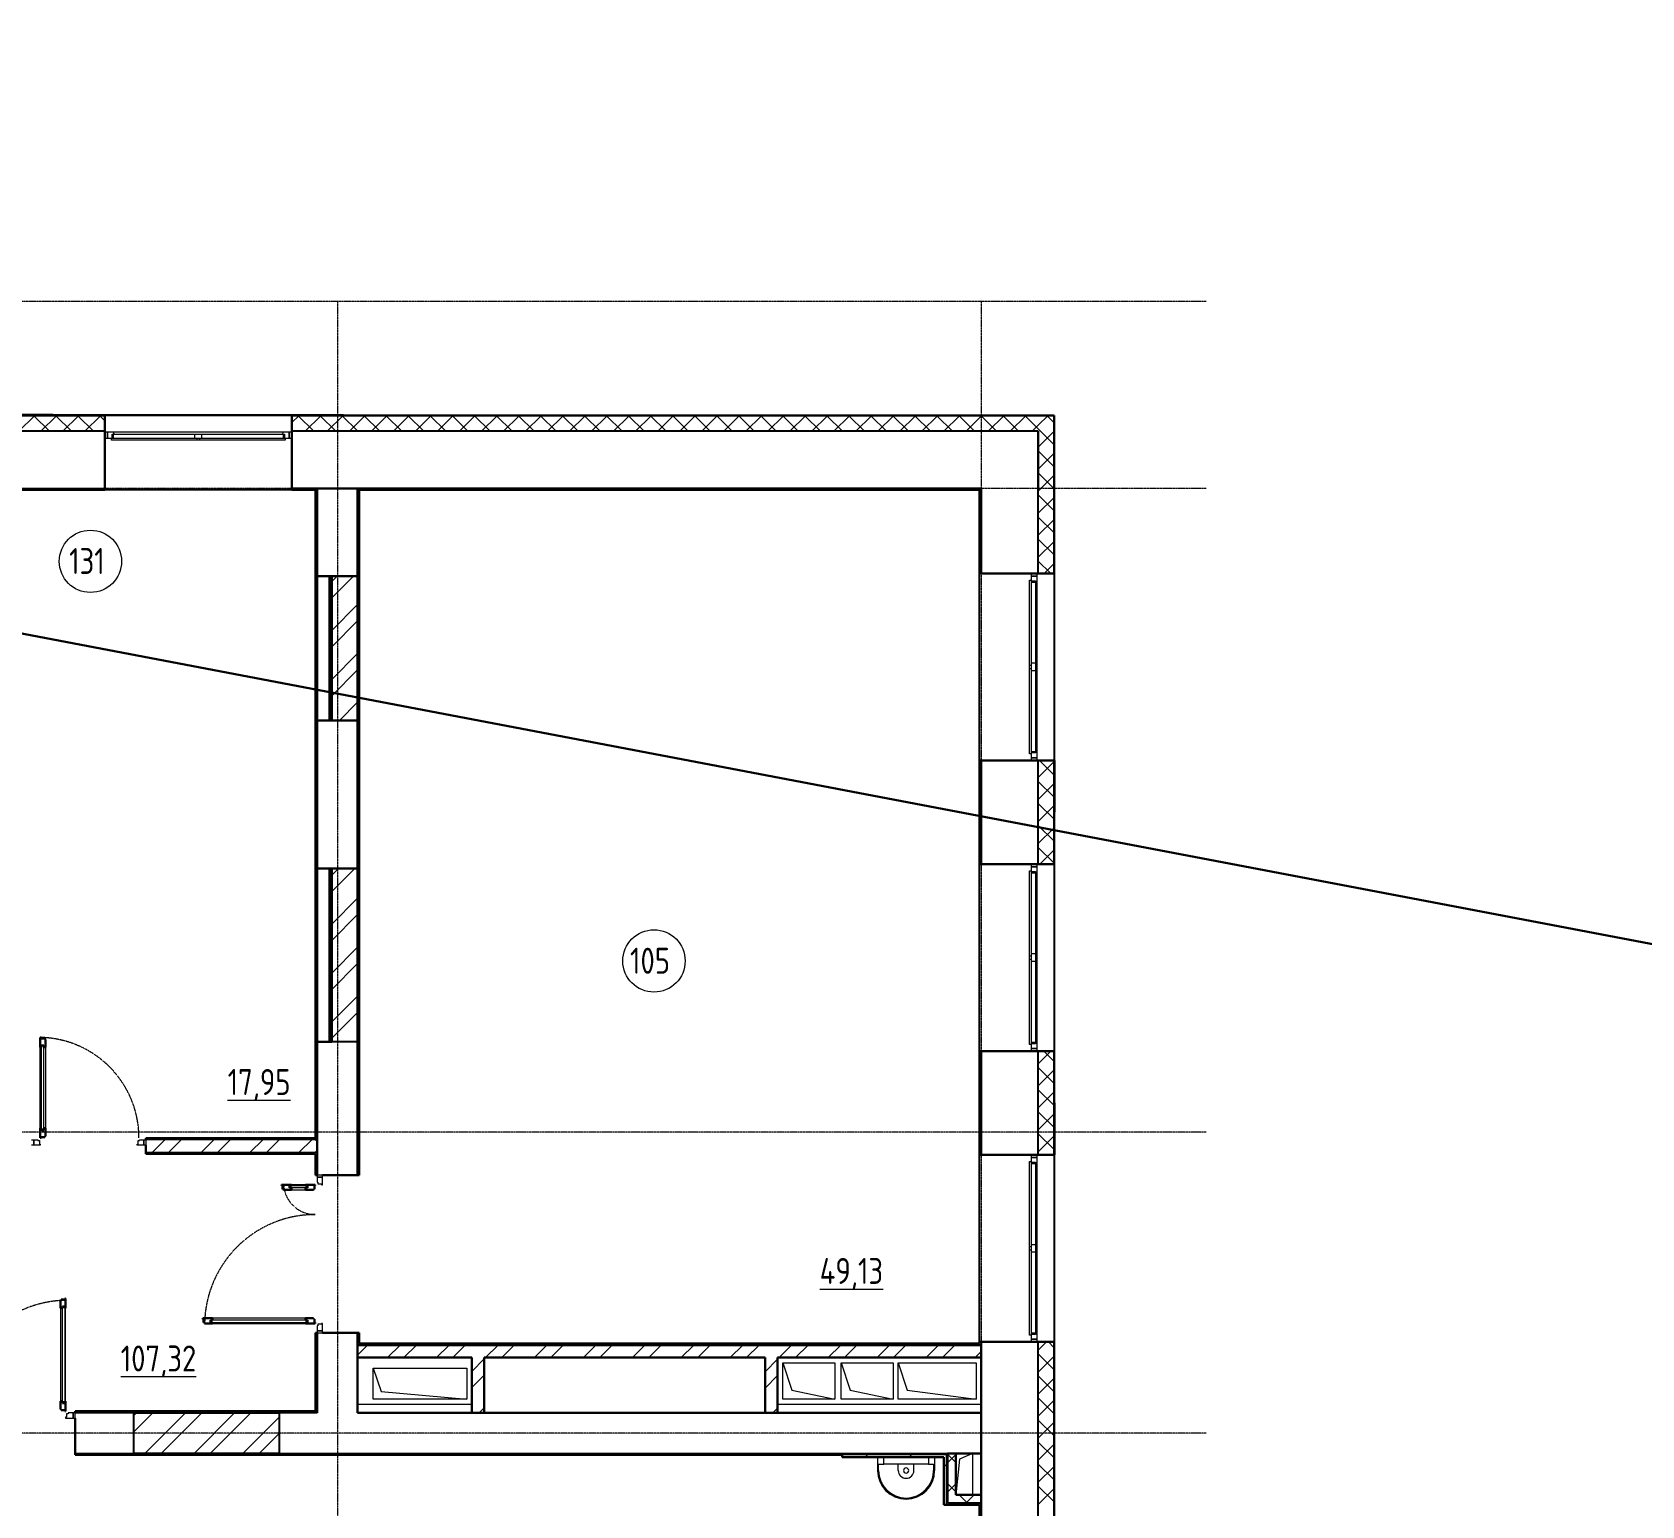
# Model space of a CAD drawing. Header units: millimetres. Extents: x -695119 to 412940, y -249585 to 622758.
# Drawn here: x 37955 to 53457, y -61970 to -47776 of the extents above; entities that cross this region are included whole.
import ezdxf

# ---------------------------------------------------------------- set-up
doc = ezdxf.new("R2010")
doc.units = ezdxf.units.MM
doc.linetypes.add('ADSK_Линия сетки', pattern=[25, 20, -2.5, 0, -2.5])
doc.linetypes.add('ADSK_Штриховая_ш2 п1_5', pattern=[4.5, 3, -1.5])
for name, color, linetype, lineweight in [('_Схема', 5, 'Continuous', 30), ('Каркас_Импост', 8, 'Continuous', 9), ('Марки помещений', 8, 'Continuous', 20), ('Монтажный зазор', 8, 'Continuous', 9), ('Окна', 252, 'Continuous', 9), ('Оси', 252, 'Continuous', 9), ('Остекление', 8, 'Continuous', 9), ('Открывание', 8, 'ADSK_Штриховая_ш2 п1_5', 9), ('Панель', 252, 'Continuous', 30), ('Перекрытия', 7, 'Continuous', 18), ('Сантехнические приборы', 8, 'Continuous', 18), ('Стены разрез', 7, 'Continuous', 30), ('Стены штриховка', 7, 'Continuous', 9)]:
    doc.layers.add(name, color=color, linetype=linetype, lineweight=lineweight)
doc.layers.add('Стены', color=194, linetype='Continuous')
doc.styles.add('GOST 2.304 type A_1', font='', dxfattribs={"height": 350})
doc.styles.get('GOST 2.304 type A_1').set_extended_font_data('GOST 2.304 type A')

# ---------------------------------------------------------------- blocks, each defined once
blk = doc.blocks.new('1 этаж')
at = {"color": 251, "lineweight": 18, "true_color": 0x636466}
for p, q in [((-3711, -142120), (-3711, -141820)), ((-3711, -141820), (-2811, -141820)), ((-3711, -141820), (-3636, -142045)), ((-2811, -141820), (-2811, -142120)), ((235, -142120), (235, -141770)), ((235, -141770), (735, -141770)), ((235, -141770), (322, -142033)), ((735, -141770), (735, -142120)), ((795, -142120), (795, -141770)), ((795, -141770), (1295, -141770)), ((795, -141770), (882, -142033)), ((1295, -141770), (1295, -142120)), ((1345, -142120), (1345, -141770)), ((1345, -141770), (2095, -141770)), ((1345, -141770), (1432, -142033)), ((2095, -141770), (2095, -142120)), ((-2811, -142120), (-3711, -142120)), ((-3636, -142045), (-2811, -142120)), ((735, -142120), (235, -142120)), ((322, -142033), (735, -142120)), ((1295, -142120), (795, -142120)), ((882, -142033), (1295, -142120)), ((2095, -142120), (1345, -142120)), ((1432, -142033), (2095, -142120)), ((-2761, -142170), (-3861, -142170)), ((2144, -142170), (184, -142170)), ((1936, -142697), (1901, -143042)), ((2062, -142642), (1936, -142697)), ((2062, -142642), (2062, -143042))]:
    blk.add_line(p, q, dxfattribs=at)
at = {"layer": 'Каркас_Импост', "color": 251, "lineweight": 18, "true_color": 0x636466}
for p, q in [((-6211, -132807), (-6271, -132807)), ((-6271, -132807), (-6271, -132865)), ((-6225, -132865), (-6225, -132824)), ((-6225, -132824), (-6213, -132824)), ((-6207, -132824), (-6211, -132807)), ((-4580, -132807), (-4585, -132824)), ((-4521, -132807), (-4580, -132807)), ((-4579, -132824), (-4567, -132824)), ((-4567, -132824), (-4567, -132865)), ((-4521, -132865), (-4521, -132807)), ((-6271, -132865), (-6233, -132865)), ((-4559, -132865), (-4521, -132865)), ((2684, -134192), (2626, -134192)), ((2626, -134192), (2626, -134230)), ((2626, -134238), (2667, -134238)), ((2667, -134238), (2667, -134250)), ((2684, -134252), (2684, -134192)), ((2667, -134256), (2684, -134252)), ((2667, -135896), (2626, -135896)), ((2626, -135904), (2626, -135942)), ((2626, -135942), (2684, -135942)), ((2684, -135883), (2667, -135878)), ((2667, -135884), (2667, -135896)), ((2684, -135942), (2684, -135883)), ((2684, -136992), (2626, -136992)), ((2626, -136992), (2626, -137030)), ((2684, -137052), (2684, -136992)), ((2626, -137038), (2667, -137038)), ((2667, -137038), (2667, -137050)), ((2667, -137056), (2684, -137052)), ((2667, -138696), (2626, -138696)), ((2626, -138704), (2626, -138742)), ((2626, -138742), (2684, -138742)), ((2684, -138683), (2667, -138678)), ((2667, -138684), (2667, -138696)), ((2684, -138742), (2684, -138683)), ((2684, -139792), (2626, -139792)), ((2626, -139792), (2626, -139830)), ((2684, -139852), (2684, -139792)), ((2626, -139838), (2667, -139838)), ((2667, -139838), (2667, -139850)), ((2667, -139856), (2684, -139852)), ((2667, -141496), (2626, -141496)), ((2626, -141504), (2626, -141542)), ((2684, -141483), (2667, -141478)), ((2667, -141484), (2667, -141496)), ((2684, -141542), (2684, -141483)), ((2626, -141542), (2684, -141542))]:
    blk.add_line(p, q, dxfattribs=at)
at = {"layer": 'Каркас_Импост', "color": 251, "true_color": 0x636466}
for p, q in [((-6213, -132824), (-5431, -132824)), ((-6213, -132865), (-6213, -132824)), ((-4580, -132807), (-6211, -132807)), ((-5431, -132824), (-5361, -132824)), ((-5431, -132824), (-5431, -132865)), ((-5361, -132824), (-4579, -132824)), ((-5361, -132865), (-5361, -132824)), ((-4579, -132824), (-4579, -132865)), ((-6233, -132865), (-5411, -132865)), ((-6233, -132882), (-6233, -132865)), ((-5411, -132882), (-6233, -132882)), ((-5411, -132865), (-5381, -132865)), ((-5411, -132865), (-5411, -132882)), ((-5381, -132882), (-5411, -132882)), ((-5381, -132865), (-4559, -132865)), ((-5381, -132882), (-5381, -132865)), ((-4559, -132882), (-5381, -132882)), ((-4559, -132865), (-4559, -132882)), ((2609, -134230), (2626, -134230)), ((2609, -135052), (2609, -134230)), ((2626, -134230), (2626, -135052)), ((2626, -134250), (2667, -134250)), ((2667, -134250), (2667, -135032)), ((2684, -135883), (2684, -134252)), ((2609, -135082), (2609, -135052)), ((2626, -135052), (2609, -135052)), ((2609, -135082), (2626, -135082)), ((2609, -135904), (2609, -135082)), ((2667, -135032), (2626, -135032)), ((2626, -135052), (2626, -135082)), ((2626, -135082), (2626, -135904)), ((2626, -135102), (2667, -135102)), ((2667, -135032), (2667, -135102)), ((2667, -135102), (2667, -135884)), ((2626, -135904), (2609, -135904)), ((2667, -135884), (2626, -135884)), ((2609, -137030), (2626, -137030)), ((2609, -137852), (2609, -137030)), ((2626, -137030), (2626, -137852)), ((2626, -137050), (2667, -137050)), ((2667, -137050), (2667, -137832)), ((2684, -138683), (2684, -137052)), ((2609, -137882), (2609, -137852)), ((2626, -137852), (2609, -137852)), ((2609, -137882), (2626, -137882)), ((2609, -138704), (2609, -137882)), ((2667, -137832), (2626, -137832)), ((2626, -137852), (2626, -137882)), ((2626, -137882), (2626, -138704)), ((2626, -137902), (2667, -137902)), ((2667, -137832), (2667, -137902)), ((2667, -137902), (2667, -138684)), ((2626, -138704), (2609, -138704)), ((2667, -138684), (2626, -138684)), ((-6981, -139622), (-6940, -139622)), ((-6981, -139672), (-6981, -139622)), ((-6917, -139672), (-6981, -139672)), ((-6940, -139622), (-6940, -139630)), ((-6940, -139630), (-6926, -139630)), ((-6926, -139630), (-6926, -139664)), ((-6926, -139664), (-6917, -139664)), ((-6917, -139664), (-6917, -139672)), ((-5985, -139664), (-5976, -139664)), ((-5985, -139672), (-5985, -139664)), ((-5921, -139672), (-5985, -139672)), ((-5976, -139630), (-5962, -139630)), ((-5976, -139664), (-5976, -139630)), ((-5962, -139630), (-5962, -139622)), ((-5962, -139622), (-5921, -139622)), ((-5921, -139622), (-5921, -139672)), ((-4201, -139982), (-4251, -139982)), ((-4251, -139982), (-4251, -140031)), ((-4201, -140054), (-4201, -139982)), ((2609, -139830), (2626, -139830)), ((2609, -140652), (2609, -139830)), ((2626, -139830), (2626, -140652)), ((2626, -139850), (2667, -139850)), ((2667, -139850), (2667, -140632)), ((2684, -141483), (2684, -139852)), ((-4251, -140031), (-4243, -140031)), ((-4243, -140031), (-4243, -140045)), ((-4243, -140045), (-4209, -140045)), ((-4209, -140045), (-4209, -140054)), ((-4209, -140054), (-4201, -140054)), ((2609, -140682), (2609, -140652)), ((2626, -140652), (2609, -140652)), ((2609, -140682), (2626, -140682)), ((2609, -141504), (2609, -140682)), ((2667, -140632), (2626, -140632)), ((2626, -140652), (2626, -140682)), ((2626, -140682), (2626, -141504)), ((2626, -140702), (2667, -140702)), ((2667, -140632), (2667, -140702)), ((2667, -140702), (2667, -141484)), ((-4251, -141413), (-4251, -141462)), ((-4243, -141413), (-4251, -141413)), ((-4251, -141462), (-4201, -141462)), ((-4209, -141399), (-4243, -141399)), ((-4243, -141399), (-4243, -141413)), ((-4201, -141390), (-4209, -141390)), ((-4209, -141390), (-4209, -141399)), ((-4201, -141462), (-4201, -141390)), ((2626, -141504), (2609, -141504)), ((2667, -141484), (2626, -141484)), ((-6664, -142294), (-6673, -142294)), ((-6673, -142294), (-6673, -142302)), ((-6673, -142302), (-6601, -142302)), ((-6650, -142260), (-6664, -142260)), ((-6664, -142260), (-6664, -142294)), ((-6650, -142252), (-6650, -142260)), ((-6601, -142252), (-6650, -142252)), ((-6601, -142302), (-6601, -142252))]:
    blk.add_line(p, q, dxfattribs=at)
at = {"layer": 'Марки помещений', "color": 251, "true_color": 0x636466}
for centre in [(-6434, -134050), (-1007, -137899)]:
    blk.add_circle(centre, 300, dxfattribs=at)
at = {"layer": 'Монтажный зазор', "color": 251, "true_color": 0x636466}
for p, q in [((-7001, -139622), (-6981, -139622)), ((-6981, -139672), (-7001, -139672)), ((-6981, -139622), (-6981, -139672)), ((-5921, -139622), (-5901, -139622)), ((-5921, -139672), (-5921, -139622)), ((-5901, -139672), (-5921, -139672)), ((-5901, -139622), (-5901, -139672)), ((-4201, -139962), (-4251, -139962)), ((-4251, -139962), (-4251, -139982)), ((-4251, -139982), (-4201, -139982)), ((-4201, -139982), (-4201, -139962)), ((-4201, -141462), (-4251, -141462)), ((-4251, -141462), (-4251, -141482)), ((-4251, -141482), (-4201, -141482)), ((-4201, -141482), (-4201, -141462)), ((-6581, -142252), (-6601, -142252)), ((-6601, -142252), (-6601, -142302)), ((-6601, -142302), (-6581, -142302)), ((-6581, -142302), (-6581, -142252))]:
    blk.add_line(p, q, dxfattribs=at)
at = {"layer": 'Окна', "color": 251, "true_color": 0x636466}
for p, q in [((-6271, -132807), (-6296, -132807)), ((-6271, -132865), (-6271, -132807)), ((-4496, -132807), (-4521, -132807)), ((-4521, -132807), (-4521, -132865)), ((-6296, -132865), (-6271, -132865)), ((-4521, -132865), (-4496, -132865)), ((2626, -134167), (2626, -134192)), ((2626, -134192), (2684, -134192)), ((2684, -134192), (2684, -134167)), ((2626, -135942), (2626, -135967)), ((2684, -135942), (2626, -135942)), ((2684, -135967), (2684, -135942)), ((2626, -136967), (2626, -136992)), ((2626, -136992), (2684, -136992)), ((2684, -136992), (2684, -136967)), ((2626, -138742), (2626, -138767)), ((2684, -138742), (2626, -138742)), ((2684, -138767), (2684, -138742)), ((2626, -139767), (2626, -139792)), ((2626, -139792), (2684, -139792)), ((2684, -139792), (2684, -139767)), ((2626, -141542), (2626, -141567)), ((2684, -141542), (2626, -141542)), ((2684, -141567), (2684, -141542))]:
    blk.add_line(p, q, dxfattribs=at)
at = {"layer": 'Оси', "color": 251, "linetype": 'ADSK_Линия сетки', "true_color": 0x636466}
for p, q in [((4311, -131547), (-72628, -131547)), ((-4056, -131547), (-4056, -160943)), ((2144, -131547), (2144, -160943)), ((4311, -133347), (-72628, -133347)), ((4311, -139547), (-72628, -139547)), ((4311, -142447), (-72628, -142447))]:
    blk.add_line(p, q, dxfattribs=at)
at = {"layer": 'Остекление', "color": 251, "true_color": 0x636466}
for p, q in [((-6908, -138712), (-6908, -139528)), ((-6884, -138712), (-6908, -138712)), ((-6884, -139528), (-6884, -138712)), ((-6908, -139528), (-6884, -139528)), ((-4517, -140063), (-4345, -140063)), ((-4517, -140084), (-4517, -140063)), ((-4345, -140084), (-4517, -140084)), ((-4345, -140063), (-4345, -140084)), ((-6703, -142158), (-6703, -141226)), ((-6703, -141226), (-6682, -141226)), ((-6682, -141226), (-6682, -142158)), ((-4345, -141360), (-5277, -141360)), ((-5277, -141360), (-5277, -141381)), ((-4345, -141381), (-4345, -141360)), ((-5277, -141381), (-4345, -141381)), ((-6682, -142158), (-6703, -142158))]:
    blk.add_line(p, q, dxfattribs=at)
at = {"layer": 'Открывание', "color": 251, "true_color": 0x636466}
for centre, radius, start, end in [((-6935, -139604), 968, 0, 88.9345), ((-4269, -140036), 306, 183.3723, 270), ((-4269, -141408), 1066, 90, 179.0325), ((-6655, -142234), 1066, 90.9675, 180)]:
    blk.add_arc(centre, radius, start, end, dxfattribs=at)
at = {"layer": 'Панель', "color": 251, "true_color": 0x636466}
for p, q in [((-6917, -138636), (-6909, -138636)), ((-6917, -138730), (-6917, -138636)), ((-6908, -138730), (-6917, -138730)), ((-6909, -138636), (-6909, -138645)), ((-6909, -138645), (-6875, -138645)), ((-6908, -138712), (-6908, -138730)), ((-6884, -138712), (-6908, -138712)), ((-6884, -138730), (-6884, -138712)), ((-6867, -138730), (-6884, -138730)), ((-6875, -138645), (-6875, -138654)), ((-6875, -138654), (-6867, -138654)), ((-6867, -138654), (-6867, -138730)), ((-6917, -139604), (-6917, -139510)), ((-6908, -139510), (-6917, -139510)), ((-6908, -139528), (-6908, -139510)), ((-6884, -139510), (-6884, -139528)), ((-6867, -139510), (-6884, -139510)), ((-6867, -139510), (-6867, -139586)), ((-6909, -139604), (-6917, -139604)), ((-6909, -139595), (-6909, -139604)), ((-6875, -139595), (-6909, -139595)), ((-6884, -139528), (-6908, -139528)), ((-6875, -139586), (-6875, -139595)), ((-6867, -139586), (-6875, -139586)), ((-4499, -140054), (-4593, -140054)), ((-4593, -140054), (-4593, -140062)), ((-4593, -140062), (-4584, -140062)), ((-4584, -140062), (-4584, -140096)), ((-4584, -140096), (-4575, -140096)), ((-4575, -140096), (-4575, -140104)), ((-4575, -140104), (-4499, -140104)), ((-4517, -140063), (-4499, -140063)), ((-4517, -140084), (-4517, -140063)), ((-4499, -140084), (-4517, -140084)), ((-4499, -140063), (-4499, -140054)), ((-4499, -140104), (-4499, -140084)), ((-4269, -140054), (-4363, -140054)), ((-4363, -140063), (-4363, -140054)), ((-4345, -140063), (-4363, -140063)), ((-4363, -140084), (-4345, -140084)), ((-4363, -140104), (-4363, -140084)), ((-4363, -140104), (-4287, -140104)), ((-4345, -140084), (-4345, -140063)), ((-4287, -140104), (-4287, -140096)), ((-4287, -140096), (-4278, -140096)), ((-4278, -140096), (-4278, -140062)), ((-4278, -140062), (-4269, -140062)), ((-4269, -140062), (-4269, -140054)), ((-6715, -141168), (-6723, -141168)), ((-6723, -141168), (-6723, -141244)), ((-6681, -141159), (-6715, -141159)), ((-6715, -141159), (-6715, -141168)), ((-6673, -141150), (-6681, -141150)), ((-6681, -141150), (-6681, -141159)), ((-6673, -141244), (-6673, -141150)), ((-6723, -141244), (-6703, -141244)), ((-6703, -141244), (-6703, -141226)), ((-6703, -141226), (-6682, -141226)), ((-6682, -141226), (-6682, -141244)), ((-6682, -141244), (-6673, -141244)), ((-5259, -141340), (-5353, -141340)), ((-5353, -141340), (-5353, -141348)), ((-5353, -141348), (-5344, -141348)), ((-5344, -141348), (-5344, -141382)), ((-5259, -141360), (-5277, -141360)), ((-5277, -141360), (-5277, -141381)), ((-5259, -141340), (-5259, -141360)), ((-4287, -141340), (-4363, -141340)), ((-4363, -141340), (-4363, -141360)), ((-4363, -141360), (-4345, -141360)), ((-4345, -141360), (-4345, -141381)), ((-4287, -141348), (-4287, -141340)), ((-4278, -141348), (-4287, -141348)), ((-4278, -141382), (-4278, -141348)), ((-5344, -141382), (-5335, -141382)), ((-5335, -141382), (-5335, -141390)), ((-5335, -141390), (-5259, -141390)), ((-5277, -141381), (-5259, -141381)), ((-5259, -141381), (-5259, -141390)), ((-4363, -141381), (-4363, -141390)), ((-4345, -141381), (-4363, -141381)), ((-4363, -141390), (-4269, -141390)), ((-4269, -141382), (-4278, -141382)), ((-4269, -141390), (-4269, -141382)), ((-6723, -142140), (-6723, -142216)), ((-6723, -142140), (-6703, -142140)), ((-6703, -142140), (-6703, -142158)), ((-6682, -142140), (-6673, -142140)), ((-6682, -142158), (-6682, -142140)), ((-6673, -142234), (-6673, -142140)), ((-6723, -142216), (-6715, -142216)), ((-6715, -142216), (-6715, -142225)), ((-6715, -142225), (-6681, -142225)), ((-6703, -142158), (-6682, -142158)), ((-6681, -142225), (-6681, -142234)), ((-6681, -142234), (-6673, -142234))]:
    blk.add_line(p, q, dxfattribs=at)
at = {"layer": 'Панель', "color": 251, "lineweight": 9, "true_color": 0x636466}
for p, q in [((-6917, -139510), (-6917, -138730)), ((-6867, -138730), (-6867, -139510)), ((-4363, -140054), (-4499, -140054)), ((-4499, -140104), (-4363, -140104)), ((-6723, -141244), (-6723, -142140)), ((-6673, -142140), (-6673, -141244)), ((-4363, -141340), (-5259, -141340)), ((-5259, -141390), (-4363, -141390))]:
    blk.add_line(p, q, dxfattribs=at)
at = {"layer": 'Перекрытия', "color": 251, "true_color": 0x636466}
for p, q in [((-3711, -141820), (-2811, -141820)), ((-3711, -142120), (-3711, -141820)), ((-2811, -141820), (-2811, -142120)), ((-2811, -142120), (-3711, -142120)), ((2062, -142642), (2062, -143042))]:
    blk.add_line(p, q, dxfattribs=at)
at = {"layer": 'Сантехнические приборы', "color": 251, "true_color": 0x636466}
for p, q in [((1146, -142677), (1146, -142807)), ((1156, -142807), (1156, -142747)), ((1156, -142747), (1206, -142747)), ((1206, -142747), (1206, -142677)), ((1216, -142747), (1206, -142747)), ((1626, -142747), (1216, -142747)), ((1346, -142807), (1346, -142747)), ((1496, -142807), (1496, -142747)), ((1636, -142747), (1626, -142747)), ((1636, -142677), (1636, -142747)), ((1636, -142747), (1686, -142747)), ((1686, -142747), (1686, -142807)), ((1696, -142677), (1696, -142807))]:
    blk.add_line(p, q, dxfattribs=at)
at = {"layer": 'Сантехнические приборы', "color": 251, "true_color": 0x636466, "flags": 128}
blk.add_lwpolyline([(1156, -142807), (1156, -142818), (1157, -142829), (1158, -142839), (1160, -142850), (1161, -142860), (1164, -142870), (1166, -142881), (1170, -142891), (1173, -142901), (1177, -142911), (1181, -142920), (1186, -142930), (1191, -142939), (1197, -142948), (1202, -142957), (1209, -142966), (1215, -142974), (1222, -142982), (1229, -142990), (1237, -142997), (1244, -143005), (1252, -143012), (1261, -143018), (1269, -143024), (1278, -143030), (1287, -143036), (1296, -143041), (1306, -143046), (1315, -143050), (1325, -143054), (1335, -143058), (1345, -143061), (1355, -143064), (1366, -143067), (1376, -143069), (1387, -143070), (1397, -143071), (1408, -143072), (1418, -143072), (1429, -143072), (1439, -143072), (1450, -143071), (1461, -143069), (1471, -143068), (1481, -143065), (1492, -143063), (1502, -143060), (1512, -143056), (1522, -143053), (1531, -143048), (1541, -143044), (1550, -143039), (1559, -143033), (1568, -143028), (1577, -143022), (1586, -143015), (1594, -143008), (1602, -143001), (1609, -142994), (1617, -142986), (1624, -142978), (1630, -142970), (1637, -142962), (1643, -142953), (1648, -142944), (1653, -142935), (1658, -142925), (1663, -142916), (1667, -142906), (1671, -142896), (1674, -142886), (1677, -142876), (1680, -142866), (1682, -142855), (1683, -142845), (1685, -142834), (1686, -142824), (1686, -142813), (1686, -142807)], dxfattribs=at)
at = {"layer": 'Сантехнические приборы', "color": 251, "true_color": 0x636466}
for radius, start, end in [(275, 180, 0), (265, 180, 0), (75, 180, 0), (25, 0, 180), (25, 180, 0)]:
    blk.add_arc((1421, -142807), radius, start, end, dxfattribs=at)
at = {"layer": 'Стены', "color": 251, "true_color": 0x636466}
for p, q in [((-6796, -132640), (-3996, -132640)), ((-6296, -132640), (-6296, -132645)), ((-4496, -132645), (-6296, -132645)), ((-4496, -132645), (-4496, -132640)), ((-3996, -132640), (-3996, -132645)), ((-6296, -132797), (-7296, -132797)), ((2694, -132797), (-4496, -132797)), ((-7141, -133347), (-6296, -133347)), ((-4496, -133362), (-6296, -133362)), ((-4496, -133347), (-4251, -133347)), ((-4251, -133347), (-4496, -133347)), ((2144, -133362), (2144, -134167)), ((2694, -134167), (2694, -133347)), ((2129, -135967), (2129, -134167)), ((2846, -134167), (2846, -135967)), ((2144, -135967), (2144, -136967)), ((2694, -136967), (2694, -135967)), ((2129, -138767), (2129, -136967)), ((2846, -136967), (2846, -138767)), ((-3861, -138677), (-4111, -138677)), ((-3861, -139962), (-3861, -138677)), ((2144, -138767), (2144, -139767)), ((2694, -139767), (2694, -138767)), ((-4251, -139742), (-4251, -139962)), ((2129, -141567), (2129, -139767)), ((2846, -139767), (2846, -141567)), ((-4251, -141482), (-4251, -142237)), ((-3861, -141585), (-3861, -141482)), ((2144, -141567), (2144, -141600)), ((2694, -149197), (2694, -141567)), ((-6016, -142252), (-6581, -142252)), ((-6016, -142642), (-6016, -142252)), ((-4251, -142252), (-4616, -142252)), ((-4616, -142252), (-4616, -142642)), ((-6581, -142642), (-6016, -142642)), ((-4616, -142642), (1821, -142642))]:
    blk.add_line(p, q, dxfattribs=at)
at = {"layer": 'Стены разрез', "color": 251, "true_color": 0x636466}
for p, q in [((-6796, -132640), (-7296, -132640)), ((-6296, -132645), (-7296, -132645)), ((-6796, -132645), (-6796, -132640)), ((-6296, -133362), (-6296, -132645)), ((2846, -132645), (-4496, -132645)), ((-4496, -132645), (-4496, -133362)), ((2846, -134167), (2846, -132645)), ((2694, -133347), (2694, -132797)), ((-7141, -133362), (-6296, -133362)), ((-4496, -133362), (-4266, -133362)), ((-4266, -133362), (-4266, -139607)), ((-3861, -133347), (-4251, -133347)), ((2144, -133347), (-4251, -133347)), ((-4251, -139742), (-4251, -133347)), ((-3861, -133347), (-3861, -138677)), ((-3846, -133362), (2129, -133362)), ((-3846, -139962), (-3846, -133362)), ((2129, -133362), (2129, -134167)), ((2144, -133347), (2144, -133362)), ((-3861, -134192), (-4251, -134192)), ((-4131, -135582), (-4131, -134192)), ((-4111, -134192), (-4111, -135582)), ((2129, -134167), (2846, -134167)), ((-4251, -135582), (-3861, -135582)), ((2851, -135967), (2129, -135967)), ((2129, -135967), (2129, -136967)), ((2846, -136967), (2846, -135967)), ((2851, -136467), (2851, -135967)), ((2846, -136467), (2851, -136467)), ((-3861, -137007), (-4251, -137007)), ((-4131, -138677), (-4131, -137007)), ((-4111, -137007), (-4111, -138677)), ((2129, -136967), (2846, -136967)), ((-4251, -138677), (-4111, -138677)), ((2846, -138767), (2129, -138767)), ((2129, -138767), (2129, -139767)), ((2846, -139767), (2846, -138767)), ((2851, -139267), (2846, -139267)), ((2851, -139767), (2851, -139267)), ((-4266, -139607), (-5901, -139607)), ((-5901, -139607), (-5901, -139622)), ((-5901, -139672), (-5901, -139757)), ((-4251, -139622), (-4266, -139622)), ((-5901, -139757), (-4266, -139757)), ((-4266, -139742), (-4251, -139742)), ((-4266, -139757), (-4266, -139962)), ((2129, -139767), (2846, -139767)), ((2846, -139767), (2851, -139767)), ((-4266, -139962), (-4251, -139962)), ((-4201, -139962), (-3846, -139962)), ((-4251, -141482), (-4266, -141482)), ((-4266, -141482), (-4266, -142237)), ((-3846, -141482), (-4201, -141482)), ((-3846, -141585), (-3846, -141482)), ((-3861, -141585), (-3861, -142252)), ((2144, -141600), (-3861, -141600)), ((2129, -141585), (-3846, -141585)), ((2846, -141567), (2129, -141567)), ((2129, -141567), (2129, -141585)), ((2144, -148647), (2144, -141600)), ((2846, -149349), (2846, -141567)), ((-3861, -141720), (-2761, -141720)), ((-2761, -141720), (-2761, -142252)), ((-2641, -142252), (-2641, -141720)), ((-2641, -141720), (64, -141720)), ((64, -141720), (64, -142252)), ((184, -142252), (184, -141720)), ((184, -141720), (2144, -141720)), ((-4266, -142237), (-6581, -142237)), ((-6581, -142237), (-6581, -142252)), ((-6581, -142302), (-6581, -142657)), ((-6016, -142252), (-4616, -142252)), ((-4251, -142237), (-4251, -142252)), ((2144, -142252), (-3861, -142252)), ((-6581, -142657), (806, -142657)), ((-4616, -142642), (-6016, -142642)), ((806, -142657), (806, -142677)), ((806, -142677), (1786, -142677)), ((1786, -142677), (1786, -143137)), ((1821, -142642), (2144, -142642)), ((1821, -142642), (1821, -143122)), ((1901, -143042), (1901, -142642)), ((2144, -143042), (1901, -143042)), ((1786, -143137), (2129, -143137)), ((1821, -143122), (2144, -143122)), ((2129, -143137), (2129, -147712))]:
    blk.add_line(p, q, dxfattribs=at)
at = {"layer": 'Стены разрез', "color": 251, "linetype": 'Continuous', "lineweight": 9, "true_color": 0x636466}
for p, q in [((-7123, -132797), (-6973, -132647)), ((-6829, -132797), (-6979, -132647)), ((-6911, -132797), (-6761, -132647)), ((-6806, -132645), (-6807, -132647)), ((-6803, -132640), (-6806, -132645)), ((-6617, -132797), (-6767, -132647)), ((-6699, -132797), (-6549, -132647)), ((-6596, -132647), (-6597, -132645)), ((-6405, -132797), (-6555, -132647)), ((-6487, -132797), (-6337, -132647)), ((-6298, -132692), (-6343, -132647)), ((-4494, -132714), (-4428, -132647)), ((-4283, -132797), (-4433, -132647)), ((-4365, -132797), (-4215, -132647)), ((-4071, -132797), (-4221, -132647)), ((-4153, -132797), (-4003, -132647)), ((-3859, -132797), (-4009, -132647)), ((-3941, -132797), (-3791, -132647)), ((-3647, -132797), (-3797, -132647)), ((-3780, -132647), (-3782, -132645)), ((-3729, -132797), (-3579, -132647)), ((-3435, -132797), (-3585, -132647)), ((-3517, -132797), (-3367, -132647)), ((-3223, -132797), (-3373, -132647)), ((-3305, -132797), (-3155, -132647)), ((-3169, -132645), (-3169, -132646)), ((-3011, -132797), (-3161, -132647)), ((-3093, -132797), (-2943, -132647)), ((-2799, -132797), (-2949, -132647)), ((-2934, -132645), (-2935, -132647)), ((-2881, -132797), (-2731, -132647)), ((-2586, -132797), (-2736, -132647)), ((-2668, -132797), (-2518, -132647)), ((-2374, -132797), (-2524, -132647)), ((-2456, -132797), (-2306, -132647)), ((-2162, -132797), (-2312, -132647)), ((-2244, -132797), (-2094, -132647)), ((-2113, -132645), (-2114, -132647)), ((-1950, -132797), (-2100, -132647)), ((-2032, -132797), (-1882, -132647)), ((-1738, -132797), (-1888, -132647)), ((-1820, -132797), (-1670, -132647)), ((-1526, -132797), (-1676, -132647)), ((-1608, -132797), (-1458, -132647)), ((-1314, -132797), (-1464, -132647)), ((-1396, -132797), (-1246, -132647)), ((-1317, -132647), (-1318, -132645)), ((-1101, -132797), (-1251, -132647)), ((-1184, -132797), (-1034, -132647)), ((-889, -132797), (-1039, -132647)), ((-971, -132797), (-821, -132647)), ((-677, -132797), (-827, -132647)), ((-759, -132797), (-609, -132647)), ((-465, -132797), (-615, -132647)), ((-547, -132797), (-397, -132647)), ((-471, -132645), (-472, -132647)), ((-253, -132797), (-403, -132647)), ((-335, -132797), (-185, -132647)), ((-41, -132797), (-191, -132647)), ((-123, -132797), (27, -132647)), ((-119, -132645), (-120, -132647)), ((171, -132797), (21, -132647)), ((89, -132797), (239, -132647)), ((91, -132647), (90, -132645)), ((383, -132797), (233, -132647)), ((301, -132797), (451, -132647)), ((596, -132797), (446, -132647)), ((514, -132797), (664, -132647)), ((808, -132797), (658, -132647)), ((703, -132645), (702, -132647)), ((726, -132797), (876, -132647)), ((1020, -132797), (870, -132647)), ((937, -132645), (936, -132647)), ((938, -132797), (1088, -132647)), ((1232, -132797), (1082, -132647)), ((1150, -132797), (1300, -132647)), ((1444, -132797), (1294, -132647)), ((1362, -132797), (1512, -132647)), ((1499, -132647), (1498, -132645)), ((1656, -132797), (1506, -132647)), ((1574, -132797), (1724, -132647)), ((1868, -132797), (1718, -132647)), ((1786, -132797), (1936, -132647)), ((2081, -132797), (1931, -132647)), ((1998, -132797), (2148, -132647)), ((2293, -132797), (2143, -132647)), ((2211, -132797), (2361, -132647)), ((2345, -132645), (2344, -132647)), ((2505, -132797), (2355, -132647)), ((2423, -132797), (2573, -132647)), ((2694, -132775), (2567, -132647)), ((2694, -132738), (2785, -132647)), ((2844, -132713), (2779, -132647)), ((-4496, -132797), (-4496, -132797)), ((2635, -132797), (2694, -132738)), ((2844, -132925), (2694, -132775)), ((2694, -132950), (2844, -132800)), ((2844, -133137), (2694, -132987)), ((2844, -132878), (2846, -132878)), ((2694, -133162), (2844, -133012)), ((2846, -133152), (2845, -133150)), ((2844, -133349), (2694, -133199)), ((2694, -133374), (2844, -133224)), ((-6900, -133362), (-6915, -133347)), ((-6840, -133362), (-6825, -133347)), ((-6688, -133362), (-6703, -133347)), ((-6628, -133362), (-6613, -133347)), ((-6476, -133362), (-6491, -133347)), ((-6415, -133362), (-6400, -133347)), ((-4496, -133352), (-4491, -133347)), ((-4355, -133362), (-4370, -133347)), ((-4294, -133362), (-4279, -133347)), ((-4251, -133466), (-4266, -133451)), ((-3861, -133353), (-3855, -133347)), ((-3846, -133447), (-3861, -133432)), ((-3420, -133362), (-3420, -133347)), ((-2820, -133362), (-2820, -133347)), ((-2220, -133362), (-2220, -133347)), ((-1620, -133362), (-1620, -133347)), ((-1020, -133362), (-1020, -133347)), ((-420, -133362), (-420, -133347)), ((180, -133362), (180, -133347)), ((780, -133362), (780, -133347)), ((1380, -133362), (1380, -133347)), ((1980, -133362), (1980, -133347)), ((2844, -133561), (2694, -133411)), ((2694, -133587), (2844, -133437)), ((-4266, -133546), (-4251, -133531)), ((-3861, -133565), (-3846, -133550)), ((2144, -133497), (2129, -133482)), ((2129, -133515), (2144, -133500)), ((2844, -133773), (2694, -133623)), ((2844, -133488), (2846, -133488)), ((-4251, -133679), (-4266, -133664)), ((-4266, -133758), (-4251, -133743)), ((-3846, -133659), (-3861, -133644)), ((-3861, -133778), (-3846, -133763)), ((2144, -133710), (2129, -133695)), ((2129, -133727), (2144, -133712)), ((2694, -133799), (2844, -133649)), ((2844, -133691), (2846, -133691)), ((-4251, -133891), (-4266, -133876)), ((-3846, -133871), (-3861, -133856)), ((2144, -133922), (2129, -133907)), ((2129, -133939), (2144, -133924)), ((2844, -133985), (2694, -133835)), ((2694, -134011), (2844, -133861)), ((-4266, -133970), (-4251, -133955)), ((-4251, -134103), (-4266, -134088)), ((-3861, -133990), (-3846, -133975)), ((-3846, -134084), (-3861, -134069)), ((2812, -134165), (2694, -134047)), ((2750, -134167), (2844, -134073)), ((2844, -133996), (2846, -133996)), ((-4266, -134183), (-4251, -134168)), ((-4111, -134244), (-4059, -134192)), ((-4111, -134401), (-3902, -134192)), ((-3861, -134202), (-3846, -134187)), ((2144, -134134), (2129, -134119)), ((2129, -134152), (2144, -134137)), ((-4251, -134315), (-4266, -134300)), ((-4266, -134395), (-4251, -134380)), ((-3846, -134296), (-3861, -134281)), ((-3861, -134414), (-3846, -134399)), ((-4251, -134527), (-4266, -134512)), ((-4111, -134715), (-3861, -134465)), ((-3846, -134508), (-3861, -134493)), ((-4266, -134607), (-4251, -134592)), ((-4111, -134873), (-3861, -134623)), ((-3861, -134626), (-3846, -134611)), ((-3846, -134720), (-3861, -134705)), ((-4251, -134739), (-4266, -134724)), ((-4266, -134819), (-4251, -134804)), ((-3861, -134838), (-3846, -134823)), ((-4251, -134951), (-4266, -134936)), ((-4266, -135031), (-4251, -135016)), ((-4111, -135187), (-3861, -134937)), ((-3846, -134932), (-3861, -134917)), ((-4251, -135163), (-4266, -135148)), ((-4111, -135344), (-3861, -135094)), ((-3861, -135050), (-3846, -135035)), ((-3846, -135144), (-3861, -135129)), ((-4266, -135243), (-4251, -135228)), ((-3861, -135263), (-3846, -135248)), ((-4251, -135376), (-4266, -135361)), ((-4266, -135455), (-4251, -135440)), ((-4035, -135582), (-3861, -135408)), ((-3846, -135356), (-3861, -135341)), ((-3861, -135475), (-3846, -135460)), ((-4251, -135588), (-4266, -135573)), ((-3878, -135582), (-3861, -135566)), ((-3846, -135568), (-3861, -135553)), ((-4266, -135668), (-4251, -135653)), ((-4251, -135800), (-4266, -135785)), ((-3861, -135687), (-3846, -135672)), ((-3846, -135781), (-3861, -135766)), ((-4266, -135880), (-4251, -135865)), ((-3861, -135899), (-3846, -135884)), ((-4251, -136012), (-4266, -135997)), ((-4266, -136092), (-4251, -136077)), ((-3846, -135993), (-3861, -135978)), ((-3861, -136111), (-3846, -136096)), ((2144, -136043), (2129, -136028)), ((2129, -136061), (2144, -136046)), ((2694, -136132), (2844, -135982)), ((2844, -136107), (2705, -135967)), ((-4251, -136224), (-4266, -136209)), ((-3846, -136205), (-3861, -136190)), ((2144, -136255), (2129, -136240)), ((2129, -136273), (2144, -136258)), ((2844, -136319), (2694, -136169)), ((2694, -136344), (2844, -136194)), ((2844, -136231), (2846, -136231)), ((2846, -136231), (2851, -136231)), ((-4266, -136304), (-4251, -136289)), ((-3861, -136323), (-3846, -136308)), ((-3846, -136417), (-3861, -136402)), ((2844, -136531), (2694, -136381)), ((2694, -136556), (2844, -136406)), ((-4251, -136436), (-4266, -136421)), ((-4266, -136516), (-4251, -136501)), ((-3861, -136535), (-3846, -136520)), ((2144, -136467), (2129, -136452)), ((2129, -136485), (2144, -136470)), ((-4251, -136648), (-4266, -136633)), ((-4266, -136728), (-4251, -136713)), ((-3846, -136629), (-3861, -136614)), ((2144, -136679), (2129, -136664)), ((2129, -136697), (2144, -136682)), ((2844, -136743), (2694, -136593)), ((2694, -136769), (2844, -136619)), ((-4251, -136861), (-4266, -136846)), ((-3861, -136747), (-3846, -136732)), ((-3846, -136841), (-3861, -136826)), ((2144, -136892), (2129, -136877)), ((2844, -136955), (2694, -136805)), ((2708, -136967), (2844, -136831)), ((2844, -136840), (2846, -136840)), ((-4266, -136940), (-4251, -136925)), ((-4111, -137073), (-4045, -137007)), ((-4111, -137230), (-3888, -137007)), ((-3861, -136960), (-3846, -136945)), ((2129, -136909), (2144, -136894)), ((-4251, -137073), (-4266, -137058)), ((-4266, -137152), (-4251, -137137)), ((-3846, -137053), (-3861, -137038)), ((-3861, -137172), (-3846, -137157)), ((-4251, -137285), (-4266, -137270)), ((-4111, -137544), (-3861, -137294)), ((-3846, -137266), (-3861, -137251)), ((-4266, -137365), (-4251, -137350)), ((-4251, -137497), (-4266, -137482)), ((-4111, -137701), (-3861, -137451)), ((-3861, -137384), (-3846, -137369)), ((-3846, -137478), (-3861, -137463)), ((-4266, -137577), (-4251, -137562)), ((-3861, -137596), (-3846, -137581)), ((-4251, -137709), (-4266, -137694)), ((-4266, -137789), (-4251, -137774)), ((-4111, -138016), (-3861, -137766)), ((-3846, -137690), (-3861, -137675)), ((-3861, -137808), (-3846, -137793)), ((-4251, -137921), (-4266, -137906)), ((-4111, -138173), (-3861, -137923)), ((-3846, -137902), (-3861, -137887)), ((-4266, -138001), (-4251, -137986)), ((-4251, -138133), (-4266, -138118)), ((-3861, -138020), (-3846, -138005)), ((-3846, -138114), (-3861, -138099)), ((-4266, -138213), (-4251, -138198)), ((-4111, -138487), (-3861, -138237)), ((-3861, -138232), (-3846, -138217)), ((-4251, -138345), (-4266, -138330)), ((-4266, -138425), (-4251, -138410)), ((-4111, -138644), (-3861, -138394)), ((-3846, -138326), (-3861, -138311)), ((-3861, -138445), (-3846, -138430)), ((-4251, -138558), (-4266, -138543)), ((-3846, -138538), (-3861, -138523)), ((-4266, -138637), (-4251, -138622)), ((-3861, -138657), (-3846, -138642)), ((-3846, -138750), (-3861, -138735)), ((-4251, -138770), (-4266, -138755)), ((-4266, -138850), (-4251, -138835)), ((-3861, -138869), (-3846, -138854)), ((2144, -138801), (2129, -138786)), ((2129, -138818), (2144, -138803)), ((2694, -138890), (2815, -138769)), ((2844, -138864), (2747, -138767)), ((-4251, -138982), (-4266, -138967)), ((-4266, -139062), (-4251, -139047)), ((-3846, -138963), (-3861, -138948)), ((2144, -139013), (2129, -138998)), ((2129, -139031), (2144, -139016)), ((2844, -139076), (2694, -138926)), ((2694, -139102), (2844, -138952)), ((-4251, -139194), (-4266, -139179)), ((-3861, -139081), (-3846, -139066)), ((-3846, -139175), (-3861, -139160)), ((2844, -139289), (2694, -139139)), ((2694, -139314), (2844, -139164)), ((2844, -139076), (2846, -139076)), ((-4266, -139274), (-4251, -139259)), ((-3861, -139293), (-3846, -139278)), ((2144, -139225), (2129, -139210)), ((2129, -139243), (2144, -139228)), ((2844, -139501), (2694, -139351)), ((2844, -139279), (2846, -139279)), ((2846, -139279), (2851, -139279)), ((-4251, -139406), (-4266, -139391)), ((-4266, -139486), (-4251, -139471)), ((-3846, -139387), (-3861, -139372)), ((-3861, -139505), (-3846, -139490)), ((2144, -139437), (2129, -139422)), ((2129, -139455), (2144, -139440)), ((2694, -139526), (2844, -139376)), ((-5837, -139742), (-5717, -139622)), ((-5820, -139622), (-5820, -139607)), ((-5680, -139742), (-5560, -139622)), ((-5366, -139742), (-5246, -139622)), ((-5220, -139622), (-5220, -139607)), ((-5209, -139742), (-5089, -139622)), ((-4895, -139742), (-4775, -139622)), ((-4737, -139742), (-4617, -139622)), ((-4620, -139622), (-4620, -139607)), ((-4423, -139742), (-4303, -139622)), ((-4251, -139618), (-4266, -139603)), ((-3846, -139599), (-3861, -139584)), ((2144, -139649), (2129, -139634)), ((2129, -139667), (2144, -139652)), ((2844, -139713), (2694, -139563)), ((2694, -139738), (2844, -139588)), ((2844, -139584), (2846, -139584)), ((2846, -139584), (2851, -139584)), ((-5809, -139757), (-5824, -139742)), ((-5810, -139757), (-5795, -139742)), ((-5597, -139757), (-5612, -139742)), ((-5598, -139757), (-5583, -139742)), ((-5384, -139757), (-5399, -139742)), ((-5386, -139757), (-5371, -139742)), ((-5172, -139757), (-5187, -139742)), ((-5174, -139757), (-5159, -139742)), ((-4960, -139757), (-4975, -139742)), ((-4962, -139757), (-4947, -139742)), ((-4748, -139757), (-4763, -139742)), ((-4749, -139757), (-4734, -139742)), ((-4536, -139757), (-4551, -139742)), ((-4537, -139757), (-4522, -139742)), ((-4324, -139757), (-4339, -139742)), ((-4325, -139757), (-4310, -139742)), ((-4266, -139742), (-4251, -139727)), ((-4251, -139830), (-4266, -139815)), ((-3861, -139717), (-3846, -139702)), ((-3846, -139811), (-3861, -139796)), ((-4266, -139910), (-4251, -139895)), ((-3861, -139929), (-3846, -139914)), ((-4251, -141527), (-4266, -141512)), ((-3846, -141508), (-3861, -141493)), ((-4266, -141607), (-4251, -141592)), ((-3861, -141695), (-3767, -141600)), ((-3835, -141600), (-3820, -141585)), ((-3754, -141600), (-3769, -141585)), ((-3623, -141600), (-3608, -141585)), ((-3572, -141720), (-3452, -141600)), ((-3541, -141600), (-3556, -141585)), ((-3415, -141720), (-3295, -141600)), ((-3410, -141600), (-3395, -141585)), ((-3329, -141600), (-3344, -141585)), ((-3198, -141600), (-3183, -141585)), ((-3117, -141600), (-3132, -141585)), ((-3101, -141720), (-2981, -141600)), ((-2986, -141600), (-2971, -141585)), ((-2944, -141720), (-2824, -141600)), ((-2905, -141600), (-2920, -141585)), ((-2774, -141600), (-2759, -141585)), ((-2693, -141600), (-2708, -141585)), ((-2629, -141720), (-2509, -141600)), ((-2562, -141600), (-2547, -141585)), ((-2481, -141600), (-2496, -141585)), ((-2472, -141720), (-2352, -141600)), ((-2350, -141600), (-2335, -141585)), ((-2269, -141600), (-2284, -141585)), ((-2158, -141720), (-2038, -141600)), ((-2138, -141600), (-2123, -141585)), ((-2057, -141600), (-2072, -141585)), ((-2001, -141720), (-1881, -141600)), ((-1925, -141600), (-1910, -141585)), ((-1844, -141600), (-1859, -141585)), ((-1713, -141600), (-1698, -141585)), ((-1686, -141720), (-1566, -141600)), ((-1632, -141600), (-1647, -141585)), ((-1529, -141720), (-1409, -141600)), ((-1501, -141600), (-1486, -141585)), ((-1420, -141600), (-1435, -141585)), ((-1289, -141600), (-1274, -141585)), ((-1208, -141600), (-1223, -141585)), ((-1215, -141720), (-1095, -141600)), ((-1077, -141600), (-1062, -141585)), ((-1058, -141720), (-938, -141600)), ((-996, -141600), (-1011, -141585)), ((-865, -141600), (-850, -141585)), ((-784, -141600), (-799, -141585)), ((-744, -141720), (-624, -141600)), ((-653, -141600), (-638, -141585)), ((-572, -141600), (-587, -141585)), ((-586, -141720), (-466, -141600)), ((-441, -141600), (-426, -141585)), ((-359, -141600), (-374, -141585)), ((-272, -141720), (-152, -141600)), ((-228, -141600), (-213, -141585)), ((-147, -141600), (-162, -141585)), ((-115, -141720), (5, -141600)), ((-16, -141600), (-1, -141585)), ((65, -141600), (50, -141585)), ((196, -141600), (211, -141585)), ((199, -141720), (319, -141600)), ((277, -141600), (262, -141585)), ((357, -141720), (477, -141600)), ((408, -141600), (423, -141585)), ((489, -141600), (474, -141585)), ((620, -141600), (635, -141585)), ((671, -141720), (791, -141600)), ((701, -141600), (686, -141585)), ((828, -141720), (948, -141600)), ((832, -141600), (847, -141585)), ((913, -141600), (898, -141585)), ((1044, -141600), (1059, -141585)), ((1125, -141600), (1110, -141585)), ((1142, -141720), (1262, -141600)), ((1256, -141600), (1271, -141585)), ((1299, -141720), (1419, -141600)), ((1338, -141600), (1323, -141585)), ((1469, -141600), (1484, -141585)), ((1550, -141600), (1535, -141585)), ((1614, -141720), (1734, -141600)), ((1681, -141600), (1696, -141585)), ((1762, -141600), (1747, -141585)), ((1771, -141720), (1891, -141600)), ((1893, -141600), (1908, -141585)), ((1974, -141600), (1959, -141585)), ((2085, -141720), (2144, -141661)), ((2105, -141600), (2120, -141585)), ((2129, -141576), (2138, -141567)), ((2694, -141648), (2772, -141569)), ((2844, -141834), (2694, -141684)), ((2844, -141622), (2792, -141569)), ((-4251, -141740), (-4266, -141725)), ((-4266, -141819), (-4251, -141804)), ((-2761, -141852), (-2641, -141732)), ((64, -141856), (184, -141736)), ((2694, -141860), (2844, -141710)), ((2846, -141734), (2844, -141738)), ((2844, -141819), (2846, -141819)), ((-4251, -141952), (-4266, -141937)), ((-2761, -142009), (-2641, -141889)), ((64, -142013), (184, -141893)), ((2844, -142046), (2694, -141896)), ((2694, -142072), (2844, -141922)), ((-4266, -142031), (-4251, -142016)), ((-4251, -142164), (-4266, -142149)), ((2844, -142258), (2694, -142108)), ((2694, -142284), (2844, -142134)), ((2846, -142093), (2844, -142090)), ((-6496, -142252), (-6511, -142237)), ((-6396, -142252), (-6381, -142237)), ((-6284, -142252), (-6299, -142237)), ((-6184, -142252), (-6169, -142237)), ((-6071, -142252), (-6086, -142237)), ((-6016, -142278), (-5990, -142252)), ((-6016, -142435), (-5833, -142252)), ((-6016, -142278), (-5990, -142252)), ((-6016, -142435), (-5833, -142252)), ((-5972, -142252), (-5957, -142237)), ((-5909, -142642), (-5519, -142252)), ((-5909, -142642), (-5519, -142252)), ((-5859, -142252), (-5874, -142237)), ((-5759, -142252), (-5744, -142237)), ((-5752, -142642), (-5362, -142252)), ((-5752, -142642), (-5362, -142252)), ((-5647, -142252), (-5662, -142237)), ((-5547, -142252), (-5532, -142237)), ((-5435, -142252), (-5450, -142237)), ((-5437, -142642), (-5047, -142252)), ((-5437, -142642), (-5047, -142252)), ((-5335, -142252), (-5320, -142237)), ((-5280, -142642), (-4890, -142252)), ((-5280, -142642), (-4890, -142252)), ((-5223, -142252), (-5238, -142237)), ((-5123, -142252), (-5108, -142237)), ((-5011, -142252), (-5026, -142237)), ((-4966, -142642), (-4616, -142292)), ((-4966, -142642), (-4616, -142292)), ((-4911, -142252), (-4896, -142237)), ((-4799, -142252), (-4814, -142237)), ((-4699, -142252), (-4684, -142237)), ((-4587, -142252), (-4602, -142237)), ((-4487, -142252), (-4472, -142237)), ((-4374, -142252), (-4389, -142237)), ((-4275, -142252), (-4260, -142237)), ((-4260, -142237), (-4251, -142229)), ((-2690, -142252), (-2641, -142203)), ((139, -142252), (184, -142207)), ((-4809, -142642), (-4616, -142450)), ((-4809, -142642), (-4616, -142450)), ((2844, -142471), (2694, -142321)), ((2694, -142496), (2844, -142346)), ((2844, -142428), (2846, -142428)), ((2844, -142683), (2694, -142533)), ((2694, -142708), (2844, -142558)), ((-6581, -142649), (-6574, -142642)), ((-6515, -142657), (-6530, -142642)), ((-6377, -142657), (-6362, -142642)), ((-6303, -142657), (-6318, -142642)), ((-6164, -142657), (-6149, -142642)), ((-6091, -142657), (-6106, -142642)), ((-5952, -142657), (-5937, -142642)), ((-5879, -142657), (-5894, -142642)), ((-5740, -142657), (-5725, -142642)), ((-5666, -142657), (-5681, -142642)), ((-5528, -142657), (-5513, -142642)), ((-5454, -142657), (-5469, -142642)), ((-5316, -142657), (-5301, -142642)), ((-5242, -142657), (-5257, -142642)), ((-5104, -142657), (-5089, -142642)), ((-5030, -142657), (-5045, -142642)), ((-4892, -142657), (-4877, -142642)), ((-4818, -142657), (-4833, -142642)), ((-4680, -142657), (-4665, -142642)), ((-4606, -142657), (-4621, -142642)), ((-4467, -142657), (-4452, -142642)), ((-4394, -142657), (-4409, -142642)), ((-4255, -142657), (-4240, -142642)), ((-4182, -142657), (-4197, -142642)), ((-4043, -142657), (-4028, -142642)), ((-3969, -142657), (-3984, -142642)), ((-3831, -142657), (-3816, -142642)), ((-3757, -142657), (-3772, -142642)), ((-3619, -142657), (-3604, -142642)), ((-3545, -142657), (-3560, -142642)), ((-3407, -142657), (-3392, -142642)), ((-3333, -142657), (-3348, -142642)), ((-3195, -142657), (-3180, -142642)), ((-3121, -142657), (-3136, -142642)), ((-2982, -142657), (-2967, -142642)), ((-2909, -142657), (-2924, -142642)), ((-2770, -142657), (-2755, -142642)), ((-2697, -142657), (-2712, -142642)), ((-2558, -142657), (-2543, -142642)), ((-2484, -142657), (-2499, -142642)), ((-2346, -142657), (-2331, -142642)), ((-2272, -142657), (-2287, -142642)), ((-2134, -142657), (-2119, -142642)), ((-2060, -142657), (-2075, -142642)), ((-1922, -142657), (-1907, -142642)), ((-1848, -142657), (-1863, -142642)), ((-1710, -142657), (-1695, -142642)), ((-1636, -142657), (-1651, -142642)), ((-1498, -142657), (-1483, -142642)), ((-1424, -142657), (-1439, -142642)), ((-1285, -142657), (-1270, -142642)), ((-1212, -142657), (-1227, -142642)), ((-1073, -142657), (-1058, -142642)), ((-1000, -142657), (-1015, -142642)), ((-861, -142657), (-846, -142642)), ((-787, -142657), (-802, -142642)), ((-649, -142657), (-634, -142642)), ((-575, -142657), (-590, -142642)), ((-437, -142657), (-422, -142642)), ((-363, -142657), (-378, -142642)), ((-225, -142657), (-210, -142642)), ((-151, -142657), (-166, -142642)), ((-13, -142657), (2, -142642)), ((61, -142657), (46, -142642)), ((199, -142657), (214, -142642)), ((273, -142657), (258, -142642)), ((412, -142657), (427, -142642)), ((485, -142657), (470, -142642)), ((624, -142657), (639, -142642)), ((698, -142657), (683, -142642)), ((836, -142657), (851, -142642)), ((910, -142657), (895, -142642)), ((1028, -142677), (1048, -142657)), ((1048, -142657), (1063, -142642)), ((1122, -142657), (1107, -142642)), ((1260, -142657), (1275, -142642)), ((1334, -142657), (1319, -142642)), ((1452, -142677), (1472, -142657)), ((1472, -142657), (1487, -142642)), ((1546, -142657), (1531, -142642)), ((1684, -142657), (1699, -142642)), ((1758, -142657), (1743, -142642)), ((1786, -142768), (1806, -142748)), ((1901, -142730), (1821, -142650)), ((1821, -142733), (1901, -142653)), ((2844, -142895), (2694, -142745)), ((2694, -142920), (2844, -142770)), ((2844, -142632), (2846, -142632)), ((1901, -143012), (1821, -142932)), ((1821, -143016), (1901, -142936)), ((2011, -143122), (1931, -143042)), ((1997, -143122), (2077, -143042)), ((2844, -143107), (2694, -142957)), ((2694, -143133), (2844, -142983)), ((2844, -142936), (2846, -142936)), ((1980, -143137), (1980, -143122))]:
    blk.add_line(p, q, dxfattribs=at)
at = {"layer": 'Стены штриховка', "color": 251, "true_color": 0x636466}
for p, q in [((-6298, -132647), (-7294, -132647)), ((-6298, -132721), (-6298, -132647)), ((2846, -132647), (-4494, -132647)), ((-4494, -132647), (-4494, -132721)), ((2844, -134165), (2844, -132645)), ((-6298, -132721), (-6296, -132721)), ((-4496, -132721), (-4494, -132721)), ((-6296, -133347), (-7141, -133347)), ((-3846, -133347), (-3846, -133362)), ((2144, -133362), (2129, -133362)), ((2770, -134165), (2770, -134167)), ((2770, -134165), (2844, -134165)), ((2770, -135967), (2770, -135969)), ((2844, -135969), (2770, -135969)), ((2844, -136965), (2844, -135969)), ((2770, -136965), (2770, -136967)), ((2770, -136965), (2844, -136965)), ((2770, -138767), (2770, -138769)), ((2844, -138769), (2770, -138769)), ((2844, -139765), (2844, -138769)), ((-4266, -139622), (-5901, -139622)), ((-4266, -139622), (-4266, -139607)), ((-5901, -139742), (-4266, -139742)), ((2770, -139765), (2770, -139767)), ((2770, -139765), (2844, -139765)), ((2770, -141567), (2770, -141569)), ((2844, -141569), (2770, -141569)), ((2844, -149349), (2844, -141569)), ((1821, -142657), (806, -142657)), ((1806, -142657), (1806, -143137))]:
    blk.add_line(p, q, dxfattribs=at)
at = {"layer": 'Марки помещений', "color": 251, "true_color": 0x636466, "style": 'GOST 2.304 type A_1'}
for s, p in [('131', (-6640, -134172)), ('105', (-1238, -138022)), ('%%U17,95', (-5113, -139190)), ('%%U49,13', (589, -141010)), ('%%U107,32', (-6143, -141853))]:
    blk.add_text(s, height=250, dxfattribs=at).set_placement(p)

msp = doc.modelspace()

# ---------------------------------------------------------------- linework, layer by layer
at = {"layer": '_Схема', "color": 5}
msp.add_line((258216.67, -95568.6), (-161934.199, -15488.828), dxfattribs=at)

# ---------------------------------------------------------------- block references
msp.add_blockref('1 этаж', (44950.089, 81176.937))

doc.saveas('drawing.dxf')
